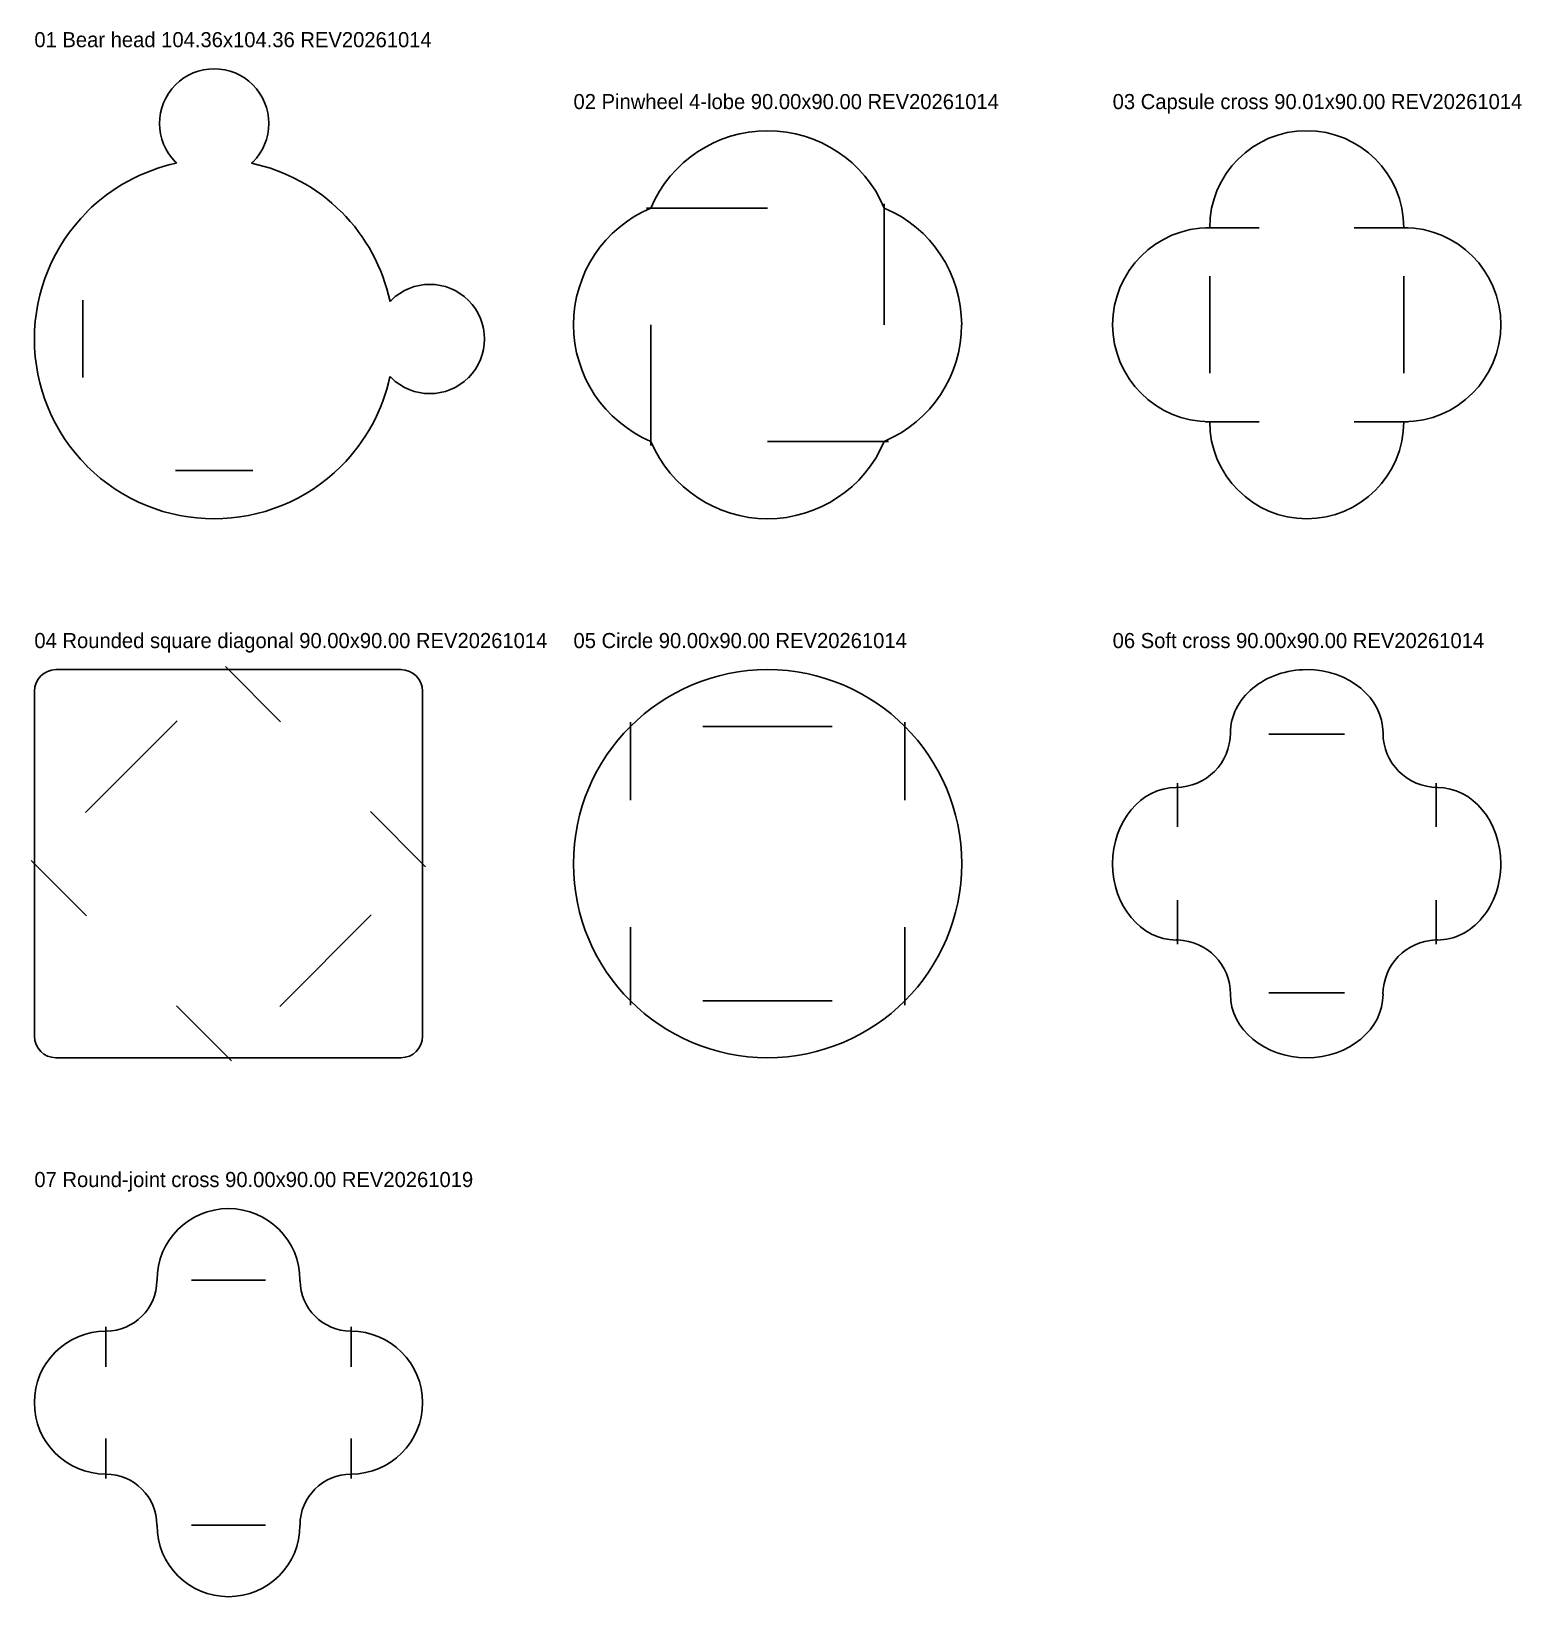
# Model space of a CAD drawing. Header units: millimetres. Extents: x -1 to 345, y -250 to 113.
import ezdxf

# ---------------------------------------------------------------- set-up
doc = ezdxf.new("R2010")
doc.units = ezdxf.units.MM
for name, color, linetype in [('CUT', 7, 'Continuous'), ('NOTE_NOT_CUT', 8, 'Continuous'), ('SLIT', 1, 'Continuous')]:
    doc.layers.add(name, color=color, linetype=linetype)

msp = doc.modelspace()

# ---------------------------------------------------------------- linework, layer by layer
at = {"layer": 'CUT'}
for p, q in [((272.5, 67.5), (272.5, 67.5)), ((317.51, 67.5), (317.5, 67.5)), ((317.5, 67.5), (317.5, 67.5)), ((272.5, 22.5), (272.5, 22.5)), ((317.5, 22.5), (317.51, 22.5)), ((5, -35), (85, -35)), ((0, -120), (0, -40)), ((90, -40), (90, -120)), ((277.31, -49.69), (277.31, -49.7)), ((312.69, -49.69), (312.69, -49.69)), ((264.7, -62.31), (264.69, -62.32)), ((325.31, -62.32), (325.3, -62.31)), ((277.31, -110.3), (277.31, -110.3)), ((277.31, -110.3), (277.31, -110.3)), ((312.69, -110.3), (312.69, -110.3)), ((312.69, -110.3), (312.69, -110.3)), ((85, -125), (5, -125)), ((28.45, -176.7), (28.41, -176.74)), ((61.59, -176.72), (61.58, -176.71)), ((16.68, -188.41), (16.66, -188.43)), ((73.35, -188.43), (73.33, -188.41)), ((16.57, -221.57), (16.58, -221.57)), ((16.58, -221.57), (16.58, -221.57)), ((73.43, -221.57), (73.43, -221.57)), ((73.43, -221.57), (73.43, -221.57)), ((28.41, -233.4), (28.44, -233.43)), ((61.59, -233.42), (61.59, -233.41)), ((61.59, -233.43), (61.59, -233.42)), ((61.59, -233.42), (61.59, -233.42))]:
    msp.add_line(p, q, dxfattribs=at)
for centre, radius, start, end in [((41.68, 91.68), 12.68, 44.9994, 135), ((41.69, 91.68), 12.68, 135, 224.9994), ((41.68, 91.68), 12.68, 315, 45.0006), ((170, 60.63), 29.37, 90, 157.1136), ((170, 60.63), 29.37, 22.8864, 90), ((295, 67.5), 22.5, 90, 180), ((295, 67.5), 22.5, 0, 90), ((41.63, 41.74), 41.63, 101.9785, 135), ((41.33, 91.3), 12.16, 224.9047, 226.6969), ((41.74, 41.74), 41.61, 45.0015, 78.0244), ((42.6, 90.74), 11.36, 313.2101, 315.1272), ((41.68, 41.69), 41.68, 134.9998, 225.0002), ((41.74, 41.74), 41.63, 11.9785, 45), ((154.37, 45), 29.37, 112.8872, 180), ((185.63, 45), 29.37, 0, 67.1133), ((272.5, 45), 22.5, 90, 180), ((317.51, 45), 22.5, 0, 90), ((91.68, 41.68), 12.68, 45, 135), ((92.15, 41.23), 13.33, 135.0318, 136.6659), ((91.68, 41.68), 12.68, 315, 45), ((154.37, 45), 29.37, 180, 247.1141), ((185.63, 45), 29.36, 292.8853, 0), ((272.5, 45), 22.5, 180, 270), ((317.51, 45), 22.5, 270, 0), ((41.73, 41.64), 41.61, 315, 348.021), ((92.76, 42.7), 14.16, 223.3031, 224.8411), ((91.68, 41.69), 12.68, 225.0006, 314.9994), ((295, 22.5), 22.5, 180, 270), ((295, 22.5), 22.5, 270, 0), ((170, 29.37), 29.37, 202.8859, 270), ((170, 29.37), 29.37, 270, 337.1141), ((41.68, 41.69), 41.69, 225.0005, 315), ((5, -40), 5, 90, 180), ((85, -40), 5, 0, 90), ((170, -80), 45, 90, 180), ((170, -80), 45, 360, 90), ((264.69, -49.69), 12.62, 270.0378, 359.9572), ((325.31, -49.69), 12.62, 180, 269.9655), ((170, -80), 45, 180, 270), ((170, -80), 45, 270, 0), ((264.69, -84.48), 13.21, 270, 271.8306), ((264.7, -110.3), 12.62, 0, 88.1155), ((325.3, -110.3), 12.62, 91.8877, 180), ((325.31, -85.55), 12.14, 268.0068, 270), ((5, -120), 5, 180, 270), ((85, -120), 5, 270, 0), ((45.01, -176.57), 16.57, 90, 180), ((45.01, -176.57), 16.57, 0, 90), ((16.58, -176.58), 11.83, 270.4996, 359.1975), ((47.41, -176.57), 18.97, 180, 180.3933), ((44.93, -176.57), 16.65, 359.5155, 0), ((73.43, -176.58), 11.83, 180.7128, 269.5511), ((16.57, -205), 16.57, 90, 180), ((16.57, -194.42), 5.99, 89.1902, 90), ((73.43, -193), 4.58, 90, 90.9278), ((73.43, -205), 16.57, 0, 90), ((16.57, -205), 16.57, 180, 270), ((73.43, -205), 16.57, 270.02, 0), ((16.57, -233.41), 11.84, 0.0465, 89.9719), ((73.43, -233.41), 11.84, 90, 180), ((45.01, -233.43), 16.57, 180.02, 270), ((45.01, -233.43), 16.57, 270, 0)]:
    msp.add_arc(centre, radius, start, end, dxfattribs=at)
for centre, major_axis, ratio, start_param, end_param in [((295, -49.69), (17.69, 0), 0.830893, 1.570796, 3.141593), ((295, -49.69), (17.69, 0), 0.830466, 0, 1.570796), ((264.69, -80.01), (0, 17.69), 0.830601, 0, 1.570796), ((325.31, -80.01), (0, 17.69), 0.830595, -1.570796, 0), ((264.69, -80.01), (0, 17.69), 0.830601, 1.570796, -3.141593), ((325.31, -80.01), (0, 17.69), 0.830595, -3.141593, -1.570796), ((295, -110.3), (17.69, 0), 0.83091, 3.141593, -1.570796), ((295, -110.3), (17.69, 0), 0.83091, -1.570796, 0)]:
    msp.add_ellipse(centre, major_axis=major_axis, ratio=ratio, start_param=start_param, end_param=end_param, dxfattribs=at)
at = {"layer": 'SLIT'}
for p, q in [((197.05, 73.05), (197.05, 45)), ((141.95, 72.05), (170, 72.05)), ((271.5, 67.5), (284, 67.5)), ((318.5, 67.5), (306, 67.5)), ((272.5, 33.75), (272.5, 56.25)), ((317.5, 33.75), (317.5, 56.25)), ((11.2, 32.74), (11.2, 50.66)), ((142.95, 16.95), (142.95, 45)), ((271.5, 22.5), (284, 22.5)), ((318.5, 22.5), (306, 22.5)), ((198.05, 17.95), (170, 17.95)), ((32.74, 11.2), (50.66, 11.2)), ((44.29, -34.29), (57.07, -47.07)), ((11.89, -68.11), (33.11, -46.89)), ((138.18, -47.18), (138.18, -65.25)), ((201.82, -47.18), (201.82, -65.25)), ((155, -48.18), (185, -48.18)), ((286.25, -49.99), (303.75, -49.99)), ((265, -61.31), (265, -71.49)), ((325, -61.31), (325, -71.49)), ((90.71, -80.71), (77.93, -67.93)), ((-0.71, -79.29), (12.07, -92.07)), ((265, -98.69), (265, -88.49)), ((325, -98.69), (325, -88.49)), ((56.89, -113.11), (78.11, -91.89)), ((138.18, -112.82), (138.18, -94.75)), ((201.82, -112.82), (201.82, -94.75)), ((155, -111.82), (185, -111.82)), ((286.25, -109.99), (303.75, -109.99)), ((45.71, -125.71), (32.93, -112.93)), ((36.46, -176.57), (53.56, -176.57)), ((16.58, -187.43), (16.58, -196.7)), ((73.44, -187.43), (73.44, -196.7)), ((16.58, -222.57), (16.58, -213.3)), ((73.44, -222.57), (73.44, -213.3)), ((36.46, -233.43), (53.56, -233.43))]:
    msp.add_line(p, q, dxfattribs=at)

# ---------------------------------------------------------------- texts
at = {"layer": 'NOTE_NOT_CUT'}
for s, p in [('01 Bear head 104.36x104.36 REV20261014', (0, 109.36)), ('02 Pinwheel 4-lobe 90.00x90.00 REV20261014', (125, 95)), ('03 Capsule cross 90.01x90.00 REV20261014', (250, 95)), ('04 Rounded square diagonal 90.00x90.00 REV20261014', (0, -30)), ('05 Circle 90.00x90.00 REV20261014', (125, -30)), ('06 Soft cross 90.00x90.00 REV20261014', (250, -30)), ('07 Round-joint cross 90.00x90.00 REV20261019', (0, -155))]:
    msp.add_text(s, height=3.5, dxfattribs=at).set_placement(p)

doc.saveas('drawing.dxf')
